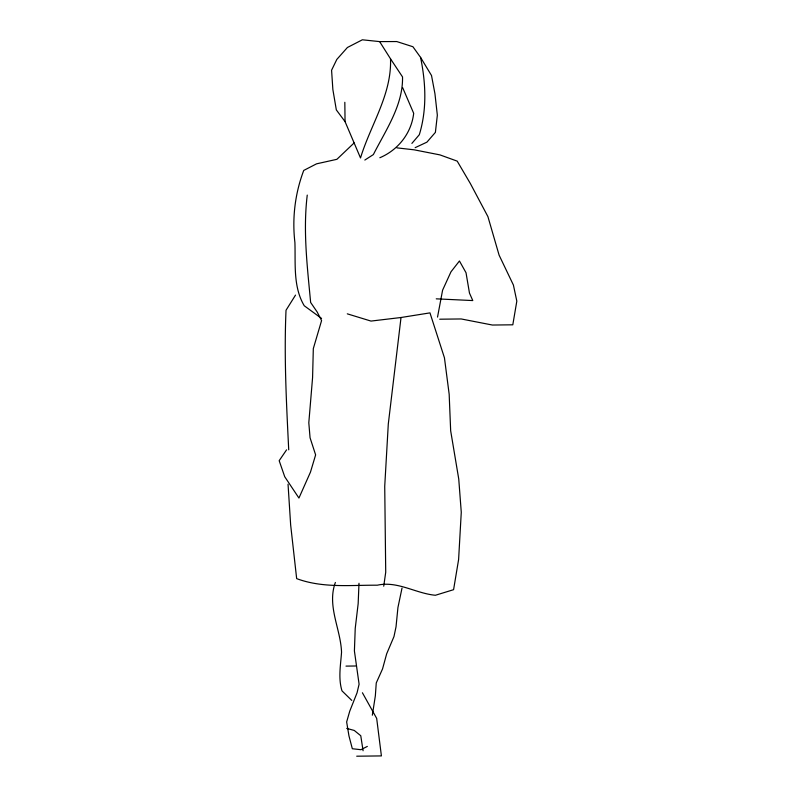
<?xml version="1.0" encoding="UTF-8"?>
<svg xmlns="http://www.w3.org/2000/svg" width="796" height="796" viewBox="0 0 796 796"><rect width="100%" height="100%" fill="white"/><g stroke="black" fill="none" stroke-linecap="round" stroke-linejoin="round"><path stroke-width="1.19" d="M358.996 583.269L358.16 603.676L355.225 628.412L354.409 650.979L359.095 684.212L357.046 692.828L349.743 711.176L346.648 721.952L348.956 735.882L352.329 748.737L360.926 749.703L367.334 746.409M379.622 41.601L390.508 58.805C391.891 94.455 370.538 124.902 360.508 157.956L345.056 121.619L336.33 109.908L332.867 89.54L331.574 70.227L336.817 59.431L347.414 47.491L362.359 39.8L379.622 41.601L396.746 41.551L412.915 46.735L420.557 57.382L431.512 75.511L434.944 93.729L437.342 115.181L435.392 132.385L426.915 142.156L415.164 147.658M307.246 195.09C302.918 231.029 307.326 266.72 310.639 302.45L317.196 312.032L321.584 320.579L313.316 348.598L312.579 377.603L308.808 422.756L310.062 437.77L315.624 454.894L310.46 472.137L298.938 498.047L284.729 476.734L279.177 460.685L286.57 449.859M288.043 484.207L290.659 524.992L296.659 578.622C322.519 588.274 350.28 585.05 377.274 585.199C397.403 580.672 415.611 593.408 435.392 595.269L453.581 589.687L458.605 559.558L461.272 512.276L458.745 479.013L450.665 430.775L449.173 394.279L444.447 357.812L429.969 312.878L401.025 317.505L388.299 423.979L384.727 486.306L385.722 572.215L383.732 586.204M372.339 715.206L375.344 695.843L376.259 682.948L382.548 668.909L386.667 653.824L393.98 636.561L396.02 626.87L397.94 607.517L402.01 588.135M335.365 582.463C326.778 606.015 340.648 628.691 341.544 652.203C340.668 665.088 338.091 678.222 341.991 690.858L351.762 700.41M437.531 317.087L442.596 290.182L450.974 271.824L459.441 260.988L466.018 272.72L469.471 293.087L472.784 300.57L436.248 298.838M390.508 58.805L402.527 76.923C403.174 105.191 385.722 130.196 373.364 154.583L364.827 160.056M295.515 295.107L286.023 310.251C283.973 356.767 286.431 403.363 288.719 449.83M411.89 143.399L419.313 134.723C427.044 109.44 425.85 83.013 420.557 57.382M354.12 142.942L336.897 159.309L316.549 163.837L303.734 170.434C295.077 193.348 292.013 218.154 294.908 242.491C295.634 263.725 292.948 286.66 304.231 305.744L321.564 318.43M379.841 157.737C398.139 149.986 411.423 133.211 413.691 113.311L402.657 87.659M401.025 317.505L370.996 321.077L347.285 313.833M439.71 319.206L461.183 318.957L492.396 325.037L512.803 324.808L516.823 301.127L513.41 285.058L499.102 255.158L487.918 216.621L470.356 183.538L457.202 161.13L439.949 154.892L414.119 149.817L396.905 147.867M346.001 666.113L355.663 666.003M356.707 756.2L381.403 755.911L376.677 718.38L362.419 692.769M346.718 728.39L354.26 730.449L360.767 735.743L363.085 750.757M344.827 102.296L345.056 121.619"/></g></svg>
